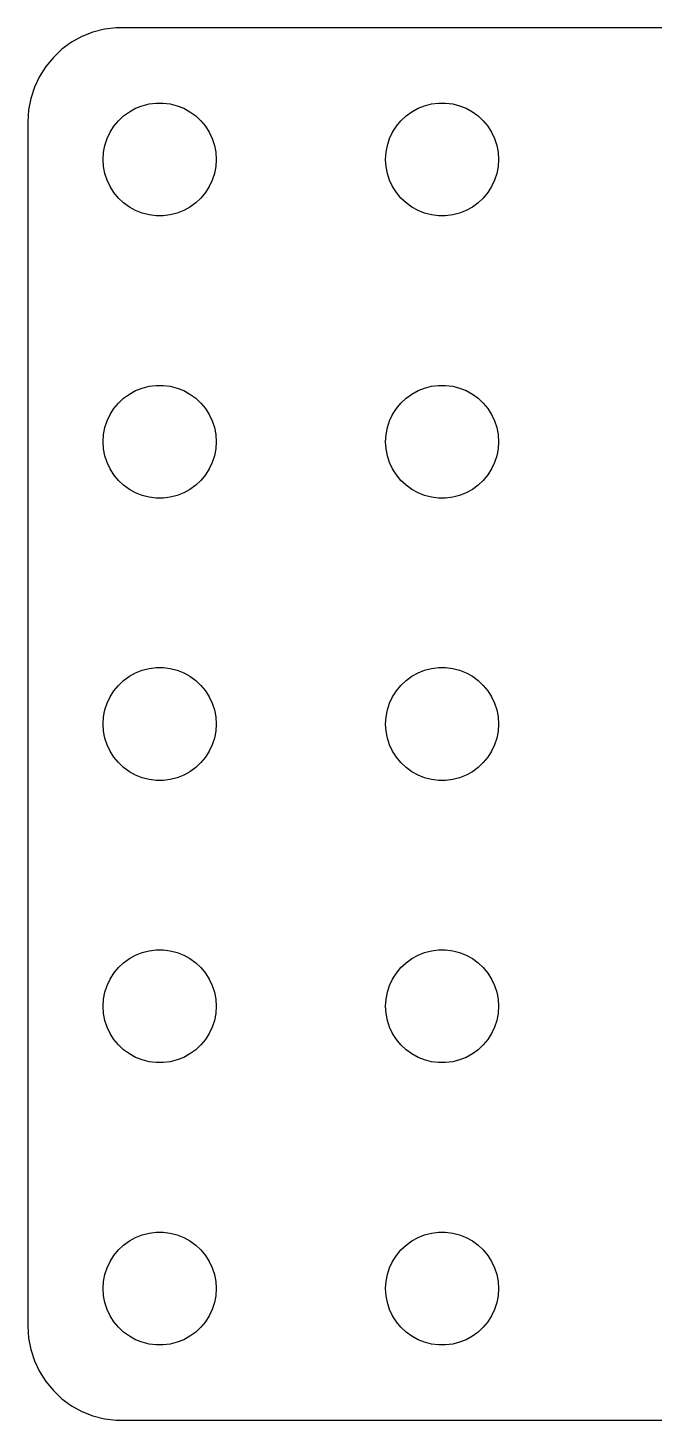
# Model space of a CAD drawing. Header units: metres. Extents: x -37 to 37, y 383 to 793.
# Drawn here: x -37 to -3.7, y 719 to 793 of the extents above; entities that cross this region are included whole.
import ezdxf

# ---------------------------------------------------------------- set-up
doc = ezdxf.new("R2010")
doc.units = ezdxf.units.M

msp = doc.modelspace()

# ---------------------------------------------------------------- linework, layer by layer
for p, q in [((-34.1289, 792.524), (-34.6791, 792.222)), ((-33.5451, 792.755), (-34.1289, 792.524)), ((-32.9369, 792.911), (-33.5451, 792.755)), ((-32.3139, 792.99), (-32.9369, 792.911)), ((32.3139, 792.99), (-32.3139, 792.99)), ((-35.1871, 791.853), (-35.6448, 791.423)), ((-34.6791, 792.222), (-35.1871, 791.853)), ((-36.0451, 790.939), (-36.3815, 790.409)), ((-35.6448, 791.423), (-36.0451, 790.939)), ((-36.3815, 790.409), (-36.6489, 789.841)), ((-36.6489, 789.841), (-36.8429, 789.243)), ((-36.9606, 788.627), (-37, 788)), ((-36.8429, 789.243), (-36.9606, 788.627)), ((-31.6075, 788.533), (-31.2773, 788.714)), ((-31.2773, 788.714), (-30.927, 788.853)), ((-30.927, 788.853), (-30.5621, 788.947)), ((-30.5621, 788.947), (-30.1884, 788.994)), ((-30.1884, 788.994), (-29.8116, 788.994)), ((-29.8116, 788.994), (-29.4379, 788.947)), ((-29.4379, 788.947), (-29.0729, 788.853)), ((-29.0729, 788.853), (-28.7227, 788.714)), ((-28.7227, 788.714), (-28.3925, 788.533)), ((-16.6075, 788.533), (-16.2773, 788.714)), ((-16.2773, 788.714), (-15.927, 788.853)), ((-15.927, 788.853), (-15.5621, 788.947)), ((-15.5621, 788.947), (-15.1884, 788.994)), ((-15.1884, 788.994), (-14.8116, 788.994)), ((-14.8116, 788.994), (-14.4379, 788.947)), ((-14.4379, 788.947), (-14.0729, 788.853)), ((-14.0729, 788.853), (-13.7227, 788.714)), ((-13.7227, 788.714), (-13.3925, 788.533)), ((-37, 788), (-37, 724)), ((-32.427, 787.763), (-32.1869, 788.054)), ((-32.1869, 788.054), (-31.9123, 788.312)), ((-31.9123, 788.312), (-31.6075, 788.533)), ((-28.3925, 788.533), (-28.0877, 788.312)), ((-28.0877, 788.312), (-27.8131, 788.054)), ((-27.8131, 788.054), (-27.5729, 787.763)), ((-17.427, 787.763), (-17.1869, 788.054)), ((-17.1869, 788.054), (-16.9123, 788.312)), ((-16.9123, 788.312), (-16.6075, 788.533)), ((-13.3925, 788.533), (-13.0877, 788.312)), ((-13.0877, 788.312), (-12.8131, 788.054)), ((-12.8131, 788.054), (-12.5729, 787.763)), ((-32.7893, 787.104), (-32.6289, 787.445)), ((-32.6289, 787.445), (-32.427, 787.763)), ((-27.5729, 787.763), (-27.3711, 787.445)), ((-27.3711, 787.445), (-27.2107, 787.104)), ((-17.7893, 787.104), (-17.6289, 787.445)), ((-17.6289, 787.445), (-17.427, 787.763)), ((-12.5729, 787.763), (-12.3711, 787.445)), ((-12.3711, 787.445), (-12.2107, 787.104)), ((-32.9763, 786.376), (-32.9057, 786.746)), ((-32.9057, 786.746), (-32.7893, 787.104)), ((-27.2107, 787.104), (-27.0942, 786.746)), ((-27.0942, 786.746), (-27.0237, 786.376)), ((-17.9763, 786.376), (-17.9057, 786.746)), ((-17.9057, 786.746), (-17.7893, 787.104)), ((-12.2107, 787.104), (-12.0942, 786.746)), ((-12.0942, 786.746), (-12.0237, 786.376)), ((-33, 786), (-32.9763, 786.376)), ((-32.9763, 785.624), (-33, 786)), ((-27.0237, 786.376), (-27, 786)), ((-27, 786), (-27.0237, 785.624)), ((-18, 786), (-17.9763, 786.376)), ((-17.9763, 785.624), (-18, 786)), ((-12.0237, 786.376), (-12, 786)), ((-12, 786), (-12.0237, 785.624)), ((-32.9057, 785.254), (-32.9763, 785.624)), ((-32.7893, 784.896), (-32.9057, 785.254)), ((-27.0942, 785.254), (-27.2107, 784.896)), ((-27.0237, 785.624), (-27.0942, 785.254)), ((-17.9057, 785.254), (-17.9763, 785.624)), ((-17.7893, 784.896), (-17.9057, 785.254)), ((-12.0942, 785.254), (-12.2107, 784.896)), ((-12.0237, 785.624), (-12.0942, 785.254)), ((-32.6289, 784.555), (-32.7893, 784.896)), ((-32.427, 784.237), (-32.6289, 784.555)), ((-32.1869, 783.946), (-32.427, 784.237)), ((-27.5729, 784.237), (-27.8131, 783.946)), ((-27.3711, 784.555), (-27.5729, 784.237)), ((-27.2107, 784.896), (-27.3711, 784.555)), ((-17.6289, 784.555), (-17.7893, 784.896)), ((-17.427, 784.237), (-17.6289, 784.555)), ((-17.1869, 783.946), (-17.427, 784.237)), ((-12.5729, 784.237), (-12.8131, 783.946)), ((-12.3711, 784.555), (-12.5729, 784.237)), ((-12.2107, 784.896), (-12.3711, 784.555)), ((-31.9123, 783.688), (-32.1869, 783.946)), ((-31.6075, 783.467), (-31.9123, 783.688)), ((-31.2773, 783.286), (-31.6075, 783.467)), ((-28.3925, 783.467), (-28.7227, 783.286)), ((-28.0877, 783.688), (-28.3925, 783.467)), ((-27.8131, 783.946), (-28.0877, 783.688)), ((-16.9123, 783.688), (-17.1869, 783.946)), ((-16.6075, 783.467), (-16.9123, 783.688)), ((-16.2773, 783.286), (-16.6075, 783.467)), ((-13.3925, 783.467), (-13.7227, 783.286)), ((-13.0877, 783.688), (-13.3925, 783.467)), ((-12.8131, 783.946), (-13.0877, 783.688)), ((-30.927, 783.147), (-31.2773, 783.286)), ((-30.5621, 783.053), (-30.927, 783.147)), ((-30.1884, 783.006), (-30.5621, 783.053)), ((-29.8116, 783.006), (-30.1884, 783.006)), ((-29.4379, 783.053), (-29.8116, 783.006)), ((-29.0729, 783.147), (-29.4379, 783.053)), ((-28.7227, 783.286), (-29.0729, 783.147)), ((-15.927, 783.147), (-16.2773, 783.286)), ((-15.5621, 783.053), (-15.927, 783.147)), ((-15.1884, 783.006), (-15.5621, 783.053)), ((-14.8116, 783.006), (-15.1884, 783.006)), ((-14.4379, 783.053), (-14.8116, 783.006)), ((-14.0729, 783.147), (-14.4379, 783.053)), ((-13.7227, 783.286), (-14.0729, 783.147)), ((-31.2773, 773.714), (-30.927, 773.853)), ((-30.927, 773.853), (-30.5621, 773.947)), ((-30.5621, 773.947), (-30.1884, 773.994)), ((-30.1884, 773.994), (-29.8116, 773.994)), ((-29.8116, 773.994), (-29.4379, 773.947)), ((-29.4379, 773.947), (-29.0729, 773.853)), ((-29.0729, 773.853), (-28.7227, 773.714)), ((-16.2773, 773.714), (-15.927, 773.853)), ((-15.927, 773.853), (-15.5621, 773.947)), ((-15.5621, 773.947), (-15.1884, 773.994)), ((-15.1884, 773.994), (-14.8116, 773.994)), ((-14.8116, 773.994), (-14.4379, 773.947)), ((-14.4379, 773.947), (-14.0729, 773.853)), ((-14.0729, 773.853), (-13.7227, 773.714)), ((-32.1869, 773.054), (-31.9123, 773.312)), ((-31.9123, 773.312), (-31.6075, 773.533)), ((-31.6075, 773.533), (-31.2773, 773.714)), ((-28.7227, 773.714), (-28.3925, 773.533)), ((-28.3925, 773.533), (-28.0877, 773.312)), ((-28.0877, 773.312), (-27.8131, 773.054)), ((-17.1869, 773.054), (-16.9123, 773.312)), ((-16.9123, 773.312), (-16.6075, 773.533)), ((-16.6075, 773.533), (-16.2773, 773.714)), ((-13.7227, 773.714), (-13.3925, 773.533)), ((-13.3925, 773.533), (-13.0877, 773.312)), ((-13.0877, 773.312), (-12.8131, 773.054)), ((-32.7893, 772.104), (-32.6289, 772.445)), ((-32.6289, 772.445), (-32.427, 772.763)), ((-32.427, 772.763), (-32.1869, 773.054)), ((-27.8131, 773.054), (-27.5729, 772.763)), ((-27.5729, 772.763), (-27.3711, 772.445)), ((-27.3711, 772.445), (-27.2107, 772.104)), ((-17.7893, 772.104), (-17.6289, 772.445)), ((-17.6289, 772.445), (-17.427, 772.763)), ((-17.427, 772.763), (-17.1869, 773.054)), ((-12.8131, 773.054), (-12.5729, 772.763)), ((-12.5729, 772.763), (-12.3711, 772.445)), ((-12.3711, 772.445), (-12.2107, 772.104)), ((-32.9763, 771.376), (-32.9057, 771.746)), ((-32.9057, 771.746), (-32.7893, 772.104)), ((-27.2107, 772.104), (-27.0942, 771.746)), ((-27.0942, 771.746), (-27.0237, 771.376)), ((-17.9763, 771.376), (-17.9057, 771.746)), ((-17.9057, 771.746), (-17.7893, 772.104)), ((-12.2107, 772.104), (-12.0942, 771.746)), ((-12.0942, 771.746), (-12.0237, 771.376)), ((-33, 771), (-32.9763, 771.376)), ((-32.9763, 770.624), (-33, 771)), ((-27.0237, 771.376), (-27, 771)), ((-27, 771), (-27.0237, 770.624)), ((-18, 771), (-17.9763, 771.376)), ((-17.9763, 770.624), (-18, 771)), ((-12.0237, 771.376), (-12, 771)), ((-12, 771), (-12.0237, 770.624)), ((-32.9057, 770.254), (-32.9763, 770.624)), ((-32.7893, 769.896), (-32.9057, 770.254)), ((-27.0942, 770.254), (-27.2107, 769.896)), ((-27.0237, 770.624), (-27.0942, 770.254)), ((-17.9057, 770.254), (-17.9763, 770.624)), ((-17.7893, 769.896), (-17.9057, 770.254)), ((-12.0942, 770.254), (-12.2107, 769.896)), ((-12.0237, 770.624), (-12.0942, 770.254)), ((-32.6289, 769.555), (-32.7893, 769.896)), ((-32.427, 769.237), (-32.6289, 769.555)), ((-27.3711, 769.555), (-27.5729, 769.237)), ((-27.2107, 769.896), (-27.3711, 769.555)), ((-17.6289, 769.555), (-17.7893, 769.896)), ((-17.427, 769.237), (-17.6289, 769.555)), ((-12.3711, 769.555), (-12.5729, 769.237)), ((-12.2107, 769.896), (-12.3711, 769.555)), ((-32.1869, 768.946), (-32.427, 769.237)), ((-31.9123, 768.688), (-32.1869, 768.946)), ((-31.6075, 768.467), (-31.9123, 768.688)), ((-28.0877, 768.688), (-28.3925, 768.467)), ((-27.8131, 768.946), (-28.0877, 768.688)), ((-27.5729, 769.237), (-27.8131, 768.946)), ((-17.1869, 768.946), (-17.427, 769.237)), ((-16.9123, 768.688), (-17.1869, 768.946)), ((-16.6075, 768.467), (-16.9123, 768.688)), ((-13.0877, 768.688), (-13.3925, 768.467)), ((-12.8131, 768.946), (-13.0877, 768.688)), ((-12.5729, 769.237), (-12.8131, 768.946)), ((-31.2773, 768.286), (-31.6075, 768.467)), ((-30.927, 768.147), (-31.2773, 768.286)), ((-30.5621, 768.053), (-30.927, 768.147)), ((-30.1884, 768.006), (-30.5621, 768.053)), ((-29.8116, 768.006), (-30.1884, 768.006)), ((-29.4379, 768.053), (-29.8116, 768.006)), ((-29.0729, 768.147), (-29.4379, 768.053)), ((-28.7227, 768.286), (-29.0729, 768.147)), ((-28.3925, 768.467), (-28.7227, 768.286)), ((-16.2773, 768.286), (-16.6075, 768.467)), ((-15.927, 768.147), (-16.2773, 768.286)), ((-15.5621, 768.053), (-15.927, 768.147)), ((-15.1884, 768.006), (-15.5621, 768.053)), ((-14.8116, 768.006), (-15.1884, 768.006)), ((-14.4379, 768.053), (-14.8116, 768.006)), ((-14.0729, 768.147), (-14.4379, 768.053)), ((-13.7227, 768.286), (-14.0729, 768.147)), ((-13.3925, 768.467), (-13.7227, 768.286)), ((-32.1869, 758.054), (-31.9123, 758.312)), ((-31.9123, 758.312), (-31.6075, 758.533)), ((-31.6075, 758.533), (-31.2773, 758.714)), ((-31.2773, 758.714), (-30.927, 758.853)), ((-30.927, 758.853), (-30.5621, 758.947)), ((-30.5621, 758.947), (-30.1884, 758.994)), ((-30.1884, 758.994), (-29.8116, 758.994)), ((-29.8116, 758.994), (-29.4379, 758.947)), ((-29.4379, 758.947), (-29.0729, 758.853)), ((-29.0729, 758.853), (-28.7227, 758.714)), ((-28.7227, 758.714), (-28.3925, 758.533)), ((-28.3925, 758.533), (-28.0877, 758.312)), ((-28.0877, 758.312), (-27.8131, 758.054)), ((-17.1869, 758.054), (-16.9123, 758.312)), ((-16.9123, 758.312), (-16.6075, 758.533)), ((-16.6075, 758.533), (-16.2773, 758.714)), ((-16.2773, 758.714), (-15.927, 758.853)), ((-15.927, 758.853), (-15.5621, 758.947)), ((-15.5621, 758.947), (-15.1884, 758.994)), ((-15.1884, 758.994), (-14.8116, 758.994)), ((-14.8116, 758.994), (-14.4379, 758.947)), ((-14.4379, 758.947), (-14.0729, 758.853)), ((-14.0729, 758.853), (-13.7227, 758.714)), ((-13.7227, 758.714), (-13.3925, 758.533)), ((-13.3925, 758.533), (-13.0877, 758.312)), ((-13.0877, 758.312), (-12.8131, 758.054)), ((-32.6289, 757.445), (-32.427, 757.763)), ((-32.427, 757.763), (-32.1869, 758.054)), ((-27.8131, 758.054), (-27.5729, 757.763)), ((-27.5729, 757.763), (-27.3711, 757.445)), ((-17.6289, 757.445), (-17.427, 757.763)), ((-17.427, 757.763), (-17.1869, 758.054)), ((-12.8131, 758.054), (-12.5729, 757.763)), ((-12.5729, 757.763), (-12.3711, 757.445)), ((-32.9057, 756.746), (-32.7893, 757.104)), ((-32.7893, 757.104), (-32.6289, 757.445)), ((-27.3711, 757.445), (-27.2107, 757.104)), ((-27.2107, 757.104), (-27.0942, 756.746)), ((-17.9057, 756.746), (-17.7893, 757.104)), ((-17.7893, 757.104), (-17.6289, 757.445)), ((-12.3711, 757.445), (-12.2107, 757.104)), ((-12.2107, 757.104), (-12.0942, 756.746)), ((-33, 756), (-32.9763, 756.376)), ((-32.9763, 756.376), (-32.9057, 756.746)), ((-27.0942, 756.746), (-27.0237, 756.376)), ((-27.0237, 756.376), (-27, 756)), ((-18, 756), (-17.9763, 756.376)), ((-17.9763, 756.376), (-17.9057, 756.746)), ((-12.0942, 756.746), (-12.0237, 756.376)), ((-12.0237, 756.376), (-12, 756)), ((-32.9763, 755.624), (-33, 756)), ((-32.9057, 755.254), (-32.9763, 755.624)), ((-27.0237, 755.624), (-27.0942, 755.254)), ((-27, 756), (-27.0237, 755.624)), ((-17.9763, 755.624), (-18, 756)), ((-17.9057, 755.254), (-17.9763, 755.624)), ((-12.0237, 755.624), (-12.0942, 755.254)), ((-12, 756), (-12.0237, 755.624)), ((-32.7893, 754.896), (-32.9057, 755.254)), ((-32.6289, 754.555), (-32.7893, 754.896)), ((-27.2107, 754.896), (-27.3711, 754.555)), ((-27.0942, 755.254), (-27.2107, 754.896)), ((-17.7893, 754.896), (-17.9057, 755.254)), ((-17.6289, 754.555), (-17.7893, 754.896)), ((-12.2107, 754.896), (-12.3711, 754.555)), ((-12.0942, 755.254), (-12.2107, 754.896)), ((-32.427, 754.237), (-32.6289, 754.555)), ((-32.1869, 753.946), (-32.427, 754.237)), ((-31.9123, 753.688), (-32.1869, 753.946)), ((-27.8131, 753.946), (-28.0877, 753.688)), ((-27.5729, 754.237), (-27.8131, 753.946)), ((-27.3711, 754.555), (-27.5729, 754.237)), ((-17.427, 754.237), (-17.6289, 754.555)), ((-17.1869, 753.946), (-17.427, 754.237)), ((-16.9123, 753.688), (-17.1869, 753.946)), ((-12.8131, 753.946), (-13.0877, 753.688)), ((-12.5729, 754.237), (-12.8131, 753.946)), ((-12.3711, 754.555), (-12.5729, 754.237)), ((-31.6075, 753.467), (-31.9123, 753.688)), ((-31.2773, 753.286), (-31.6075, 753.467)), ((-30.927, 753.147), (-31.2773, 753.286)), ((-30.5621, 753.053), (-30.927, 753.147)), ((-29.0729, 753.147), (-29.4379, 753.053)), ((-28.7227, 753.286), (-29.0729, 753.147)), ((-28.3925, 753.467), (-28.7227, 753.286)), ((-28.0877, 753.688), (-28.3925, 753.467)), ((-16.6075, 753.467), (-16.9123, 753.688)), ((-16.2773, 753.286), (-16.6075, 753.467)), ((-15.927, 753.147), (-16.2773, 753.286)), ((-15.5621, 753.053), (-15.927, 753.147)), ((-14.0729, 753.147), (-14.4379, 753.053)), ((-13.7227, 753.286), (-14.0729, 753.147)), ((-13.3925, 753.467), (-13.7227, 753.286)), ((-13.0877, 753.688), (-13.3925, 753.467)), ((-30.1884, 753.006), (-30.5621, 753.053)), ((-29.8116, 753.006), (-30.1884, 753.006)), ((-29.4379, 753.053), (-29.8116, 753.006)), ((-15.1884, 753.006), (-15.5621, 753.053)), ((-14.8116, 753.006), (-15.1884, 753.006)), ((-14.4379, 753.053), (-14.8116, 753.006)), ((-31.9123, 743.312), (-31.6075, 743.533)), ((-31.6075, 743.533), (-31.2773, 743.714)), ((-31.2773, 743.714), (-30.927, 743.853)), ((-30.927, 743.853), (-30.5621, 743.947)), ((-30.5621, 743.947), (-30.1884, 743.994)), ((-30.1884, 743.994), (-29.8116, 743.994)), ((-29.8116, 743.994), (-29.4379, 743.947)), ((-29.4379, 743.947), (-29.0729, 743.853)), ((-29.0729, 743.853), (-28.7227, 743.714)), ((-28.7227, 743.714), (-28.3925, 743.533)), ((-28.3925, 743.533), (-28.0877, 743.312)), ((-16.9123, 743.312), (-16.6075, 743.533)), ((-16.6075, 743.533), (-16.2773, 743.714)), ((-16.2773, 743.714), (-15.927, 743.853)), ((-15.927, 743.853), (-15.5621, 743.947)), ((-15.5621, 743.947), (-15.1884, 743.994)), ((-15.1884, 743.994), (-14.8116, 743.994)), ((-14.8116, 743.994), (-14.4379, 743.947)), ((-14.4379, 743.947), (-14.0729, 743.853)), ((-14.0729, 743.853), (-13.7227, 743.714)), ((-13.7227, 743.714), (-13.3925, 743.533)), ((-13.3925, 743.533), (-13.0877, 743.312)), ((-32.6289, 742.445), (-32.427, 742.763)), ((-32.427, 742.763), (-32.1869, 743.054)), ((-32.1869, 743.054), (-31.9123, 743.312)), ((-28.0877, 743.312), (-27.8131, 743.054)), ((-27.8131, 743.054), (-27.5729, 742.763)), ((-27.5729, 742.763), (-27.3711, 742.445)), ((-17.6289, 742.445), (-17.427, 742.763)), ((-17.427, 742.763), (-17.1869, 743.054)), ((-17.1869, 743.054), (-16.9123, 743.312)), ((-13.0877, 743.312), (-12.8131, 743.054)), ((-12.8131, 743.054), (-12.5729, 742.763)), ((-12.5729, 742.763), (-12.3711, 742.445)), ((-32.9057, 741.746), (-32.7893, 742.104)), ((-32.7893, 742.104), (-32.6289, 742.445)), ((-27.3711, 742.445), (-27.2107, 742.104)), ((-27.2107, 742.104), (-27.0942, 741.746)), ((-17.9057, 741.746), (-17.7893, 742.104)), ((-17.7893, 742.104), (-17.6289, 742.445)), ((-12.3711, 742.445), (-12.2107, 742.104)), ((-12.2107, 742.104), (-12.0942, 741.746)), ((-33, 741), (-32.9763, 741.376)), ((-32.9763, 741.376), (-32.9057, 741.746)), ((-27.0942, 741.746), (-27.0237, 741.376)), ((-27.0237, 741.376), (-27, 741)), ((-18, 741), (-17.9763, 741.376)), ((-17.9763, 741.376), (-17.9057, 741.746)), ((-12.0942, 741.746), (-12.0237, 741.376)), ((-12.0237, 741.376), (-12, 741)), ((-32.9763, 740.624), (-33, 741)), ((-32.9057, 740.254), (-32.9763, 740.624)), ((-27.0237, 740.624), (-27.0942, 740.254)), ((-27, 741), (-27.0237, 740.624)), ((-17.9763, 740.624), (-18, 741)), ((-17.9057, 740.254), (-17.9763, 740.624)), ((-12.0237, 740.624), (-12.0942, 740.254)), ((-12, 741), (-12.0237, 740.624)), ((-32.7893, 739.896), (-32.9057, 740.254)), ((-32.6289, 739.555), (-32.7893, 739.896)), ((-27.2107, 739.896), (-27.3711, 739.555)), ((-27.0942, 740.254), (-27.2107, 739.896)), ((-17.7893, 739.896), (-17.9057, 740.254)), ((-17.6289, 739.555), (-17.7893, 739.896)), ((-12.2107, 739.896), (-12.3711, 739.555)), ((-12.0942, 740.254), (-12.2107, 739.896)), ((-32.427, 739.237), (-32.6289, 739.555)), ((-32.1869, 738.946), (-32.427, 739.237)), ((-27.5729, 739.237), (-27.8131, 738.946)), ((-27.3711, 739.555), (-27.5729, 739.237)), ((-17.427, 739.237), (-17.6289, 739.555)), ((-17.1869, 738.946), (-17.427, 739.237)), ((-12.5729, 739.237), (-12.8131, 738.946)), ((-12.3711, 739.555), (-12.5729, 739.237)), ((-31.9123, 738.688), (-32.1869, 738.946)), ((-31.6075, 738.467), (-31.9123, 738.688)), ((-31.2773, 738.286), (-31.6075, 738.467)), ((-28.3925, 738.467), (-28.7227, 738.286)), ((-28.0877, 738.688), (-28.3925, 738.467)), ((-27.8131, 738.946), (-28.0877, 738.688)), ((-16.9123, 738.688), (-17.1869, 738.946)), ((-16.6075, 738.467), (-16.9123, 738.688)), ((-16.2773, 738.286), (-16.6075, 738.467)), ((-13.3925, 738.467), (-13.7227, 738.286)), ((-13.0877, 738.688), (-13.3925, 738.467)), ((-12.8131, 738.946), (-13.0877, 738.688)), ((-30.927, 738.147), (-31.2773, 738.286)), ((-30.5621, 738.053), (-30.927, 738.147)), ((-30.1884, 738.006), (-30.5621, 738.053)), ((-29.8116, 738.006), (-30.1884, 738.006)), ((-29.4379, 738.053), (-29.8116, 738.006)), ((-29.0729, 738.147), (-29.4379, 738.053)), ((-28.7227, 738.286), (-29.0729, 738.147)), ((-15.927, 738.147), (-16.2773, 738.286)), ((-15.5621, 738.053), (-15.927, 738.147)), ((-15.1884, 738.006), (-15.5621, 738.053)), ((-14.8116, 738.006), (-15.1884, 738.006)), ((-14.4379, 738.053), (-14.8116, 738.006)), ((-14.0729, 738.147), (-14.4379, 738.053)), ((-13.7227, 738.286), (-14.0729, 738.147)), ((-31.6075, 728.533), (-31.2773, 728.714)), ((-31.2773, 728.714), (-30.927, 728.853)), ((-30.927, 728.853), (-30.5621, 728.947)), ((-30.5621, 728.947), (-30.1884, 728.994)), ((-30.1884, 728.994), (-29.8116, 728.994)), ((-29.8116, 728.994), (-29.4379, 728.947)), ((-29.4379, 728.947), (-29.0729, 728.853)), ((-29.0729, 728.853), (-28.7227, 728.714)), ((-28.7227, 728.714), (-28.3925, 728.533)), ((-16.6075, 728.533), (-16.2773, 728.714)), ((-16.2773, 728.714), (-15.927, 728.853)), ((-15.927, 728.853), (-15.5621, 728.947)), ((-15.5621, 728.947), (-15.1884, 728.994)), ((-15.1884, 728.994), (-14.8116, 728.994)), ((-14.8116, 728.994), (-14.4379, 728.947)), ((-14.4379, 728.947), (-14.0729, 728.853)), ((-14.0729, 728.853), (-13.7227, 728.714)), ((-13.7227, 728.714), (-13.3925, 728.533)), ((-32.427, 727.763), (-32.1869, 728.054)), ((-32.1869, 728.054), (-31.9123, 728.312)), ((-31.9123, 728.312), (-31.6075, 728.533)), ((-28.3925, 728.533), (-28.0877, 728.312)), ((-28.0877, 728.312), (-27.8131, 728.054)), ((-27.8131, 728.054), (-27.5729, 727.763)), ((-17.427, 727.763), (-17.1869, 728.054)), ((-17.1869, 728.054), (-16.9123, 728.312)), ((-16.9123, 728.312), (-16.6075, 728.533)), ((-13.3925, 728.533), (-13.0877, 728.312)), ((-13.0877, 728.312), (-12.8131, 728.054)), ((-12.8131, 728.054), (-12.5729, 727.763)), ((-32.7893, 727.104), (-32.6289, 727.445)), ((-32.6289, 727.445), (-32.427, 727.763)), ((-27.5729, 727.763), (-27.3711, 727.445)), ((-27.3711, 727.445), (-27.2107, 727.104)), ((-17.7893, 727.104), (-17.6289, 727.445)), ((-17.6289, 727.445), (-17.427, 727.763)), ((-12.5729, 727.763), (-12.3711, 727.445)), ((-12.3711, 727.445), (-12.2107, 727.104)), ((-32.9763, 726.376), (-32.9057, 726.746)), ((-32.9057, 726.746), (-32.7893, 727.104)), ((-27.2107, 727.104), (-27.0942, 726.746)), ((-27.0942, 726.746), (-27.0237, 726.376)), ((-17.9763, 726.376), (-17.9057, 726.746)), ((-17.9057, 726.746), (-17.7893, 727.104)), ((-12.2107, 727.104), (-12.0942, 726.746)), ((-12.0942, 726.746), (-12.0237, 726.376)), ((-33, 726), (-32.9763, 726.376)), ((-32.9763, 725.624), (-33, 726)), ((-27.0237, 726.376), (-27, 726)), ((-27, 726), (-27.0237, 725.624)), ((-18, 726), (-17.9763, 726.376)), ((-17.9763, 725.624), (-18, 726)), ((-12.0237, 726.376), (-12, 726)), ((-12, 726), (-12.0237, 725.624)), ((-32.9057, 725.254), (-32.9763, 725.624)), ((-32.7893, 724.896), (-32.9057, 725.254)), ((-27.0942, 725.254), (-27.2107, 724.896)), ((-27.0237, 725.624), (-27.0942, 725.254)), ((-17.9057, 725.254), (-17.9763, 725.624)), ((-17.7893, 724.896), (-17.9057, 725.254)), ((-12.0942, 725.254), (-12.2107, 724.896)), ((-12.0237, 725.624), (-12.0942, 725.254)), ((-32.6289, 724.555), (-32.7893, 724.896)), ((-32.427, 724.237), (-32.6289, 724.555)), ((-27.3711, 724.555), (-27.5729, 724.237)), ((-27.2107, 724.896), (-27.3711, 724.555)), ((-17.6289, 724.555), (-17.7893, 724.896)), ((-17.427, 724.237), (-17.6289, 724.555)), ((-12.3711, 724.555), (-12.5729, 724.237)), ((-12.2107, 724.896), (-12.3711, 724.555)), ((-37, 724), (-36.9606, 723.373)), ((-32.1869, 723.946), (-32.427, 724.237)), ((-31.9123, 723.688), (-32.1869, 723.946)), ((-31.6075, 723.467), (-31.9123, 723.688)), ((-28.0877, 723.688), (-28.3925, 723.467)), ((-27.8131, 723.946), (-28.0877, 723.688)), ((-27.5729, 724.237), (-27.8131, 723.946)), ((-17.1869, 723.946), (-17.427, 724.237)), ((-16.9123, 723.688), (-17.1869, 723.946)), ((-16.6075, 723.467), (-16.9123, 723.688)), ((-13.0877, 723.688), (-13.3925, 723.467)), ((-12.8131, 723.946), (-13.0877, 723.688)), ((-12.5729, 724.237), (-12.8131, 723.946)), ((-36.9606, 723.373), (-36.8429, 722.757)), ((-31.2773, 723.286), (-31.6075, 723.467)), ((-30.927, 723.147), (-31.2773, 723.286)), ((-30.5621, 723.053), (-30.927, 723.147)), ((-30.1884, 723.006), (-30.5621, 723.053)), ((-29.8116, 723.006), (-30.1884, 723.006)), ((-29.4379, 723.053), (-29.8116, 723.006)), ((-29.0729, 723.147), (-29.4379, 723.053)), ((-28.7227, 723.286), (-29.0729, 723.147)), ((-28.3925, 723.467), (-28.7227, 723.286)), ((-16.2773, 723.286), (-16.6075, 723.467)), ((-15.927, 723.147), (-16.2773, 723.286)), ((-15.5621, 723.053), (-15.927, 723.147)), ((-15.1884, 723.006), (-15.5621, 723.053)), ((-14.8116, 723.006), (-15.1884, 723.006)), ((-14.4379, 723.053), (-14.8116, 723.006)), ((-14.0729, 723.147), (-14.4379, 723.053)), ((-13.7227, 723.286), (-14.0729, 723.147)), ((-13.3925, 723.467), (-13.7227, 723.286)), ((-36.8429, 722.757), (-36.6489, 722.159)), ((-36.6489, 722.159), (-36.3815, 721.591)), ((-36.3815, 721.591), (-36.0451, 721.061)), ((-36.0451, 721.061), (-35.6448, 720.577)), ((-35.6448, 720.577), (-35.1871, 720.147)), ((-35.1871, 720.147), (-34.6791, 719.778)), ((-34.6791, 719.778), (-34.1289, 719.476)), ((-34.1289, 719.476), (-33.5451, 719.245)), ((-33.5451, 719.245), (-32.9369, 719.089)), ((-32.9369, 719.089), (-32.3139, 719.01)), ((-32.3139, 719.01), (32.3139, 719.01))]:
    msp.add_line(p, q)

doc.saveas('drawing.dxf')
